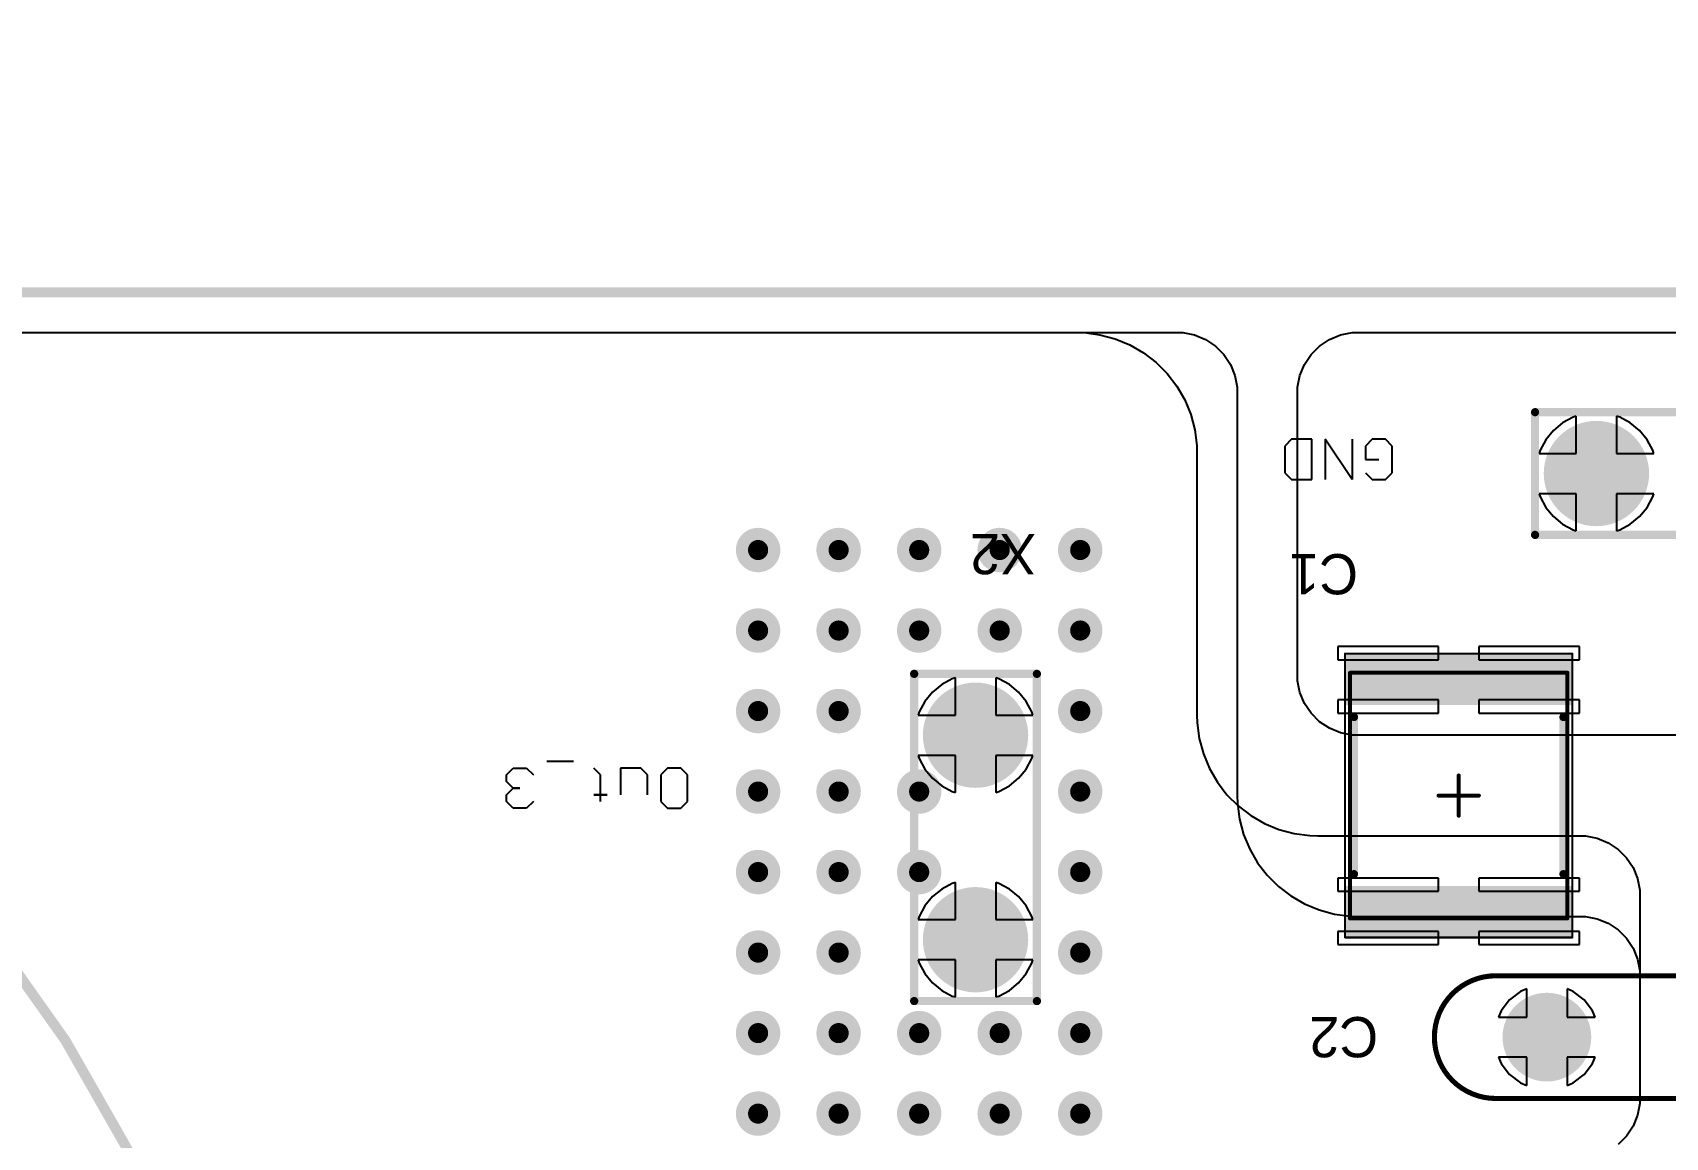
# Model space of a CAD drawing. Header units: millimetres. Extents: x -4 to 213, y -4 to 210.
# Drawn here: x 115.98 to 156.53, y 161.41 to 188.85 of the extents above; entities that cross this region are included whole.
import ezdxf

# ---------------------------------------------------------------- set-up
doc = ezdxf.new("R2010")
doc.units = ezdxf.units.MM
for name, color, linetype in [('BottomLayer', 5, 'Continuous'), ('BottomSolder', 6, 'Continuous'), ('Mechanical1', 6, 'Continuous'), ('Mechanical13', 56, 'Continuous'), ('Mechanical15', 56, 'Continuous'), ('MultiLayer', 9, 'Continuous'), ('PadHoleLayer', 156, 'Continuous'), ('TopLayer', 1, 'Continuous'), ('TopOverlay', 2, 'Continuous'), ('TopPaste', 8, 'Continuous'), ('TopSolder', 216, 'Continuous'), ('ViaHoleLayer', 16, 'Continuous')]:
    doc.layers.add(name, color=color, linetype=linetype)

# ---------------------------------------------------------------- blocks, each defined once
blk = doc.blocks.new('DROSS__900_450_UH__R100230_041_000_17')
at = {"layer": 'Mechanical13', "const_width": 0.254}
blk.add_lwpolyline([(44.904, 0, 1), (-44.904, 0, 1)], format="xyb", close=True, dxfattribs=at)
at = {"layer": 'Mechanical15', "const_width": 0.254}
blk.add_lwpolyline([(53.825, 0, 1), (-53.825, 0, 1)], format="xyb", close=True, dxfattribs=at)
at = {"layer": 'TopOverlay', "const_width": 0.254}
blk.add_lwpolyline([(45, 0, 1), (-45, 0, 1)], format="xyb", close=True, dxfattribs=at)
blk = doc.blocks.new('63849_1_INSULATOR_154719_1__18')
at = {"layer": 'BottomLayer', "const_width": 1.206}
for points in [[(-0.603, 0, 1), (0.603, 0, 1)], [(4.477, 0, 1), (5.683, 0, 1)]]:
    blk.add_lwpolyline(points, format="xyb", close=True, dxfattribs=at)
at = {"layer": 'BottomSolder', "const_width": 1.308}
for points in [[(-0.654, 0, 1), (0.654, 0, 1)], [(4.426, 0, 1), (5.734, 0, 1)]]:
    blk.add_lwpolyline(points, format="xyb", close=True, dxfattribs=at)
at = {"layer": 'MultiLayer', "const_width": 1.206}
for points in [[(-0.603, 0, 1), (0.603, 0, 1)], [(4.477, 0, 1), (5.683, 0, 1)]]:
    blk.add_lwpolyline(points, format="xyb", close=True, dxfattribs=at)
at = {"layer": 'PadHoleLayer', "const_width": 0.75}
for points in [[(-0.375, 0, 1), (0.375, 0, 1)], [(4.705, 0, 1), (5.455, 0, 1)]]:
    blk.add_lwpolyline(points, format="xyb", close=True, dxfattribs=at)
at = {"layer": 'TopLayer', "const_width": 1.206}
for points in [[(-0.603, 0, 1), (0.603, 0, 1)], [(4.477, 0, 1), (5.683, 0, 1)]]:
    blk.add_lwpolyline(points, format="xyb", close=True, dxfattribs=at)
at = {"layer": 'TopOverlay', "const_width": 0.203}
for points in [[(-1.524, -1.524), (-1.524, 1.524)], [(-1.524, 1.524), (6.604, 1.524)], [(6.604, -1.524), (6.604, 1.524)], [(-1.524, -1.524), (6.604, -1.524)]]:
    blk.add_lwpolyline(points, dxfattribs=at)
at = {"layer": 'TopOverlay', "const_width": 0.102}
for points in [[(-1.575, 1.524, 1), (-1.473, 1.524, 1)], [(-1.575, 1.524, 1), (-1.473, 1.524, 1)], [(6.553, 1.524, 1), (6.655, 1.524, 1)], [(6.553, 1.524, 1), (6.655, 1.524, 1)], [(-1.575, -1.524, 1), (-1.473, -1.524, 1)], [(-1.575, -1.524, 1), (-1.473, -1.524, 1)], [(6.553, -1.524, 1), (6.655, -1.524, 1)], [(6.553, -1.524, 1), (6.655, -1.524, 1)]]:
    blk.add_lwpolyline(points, format="xyb", close=True, dxfattribs=at)
at = {"layer": 'TopSolder', "const_width": 1.308}
for points in [[(-0.654, 0, 1), (0.654, 0, 1)], [(4.426, 0, 1), (5.734, 0, 1)]]:
    blk.add_lwpolyline(points, format="xyb", close=True, dxfattribs=at)
blk = doc.blocks.new('63849_1_INSULATOR_154719_1__21')
at = {"layer": 'BottomLayer', "const_width": 1.206}
for points in [[(-0.603, 0, 1), (0.603, 0, 1)], [(4.477, 0, 1), (5.683, 0, 1)]]:
    blk.add_lwpolyline(points, format="xyb", close=True, dxfattribs=at)
at = {"layer": 'BottomSolder', "const_width": 1.308}
for points in [[(-0.654, 0, 1), (0.654, 0, 1)], [(4.426, 0, 1), (5.734, 0, 1)]]:
    blk.add_lwpolyline(points, format="xyb", close=True, dxfattribs=at)
at = {"layer": 'MultiLayer', "const_width": 1.206}
for points in [[(-0.603, 0, 1), (0.603, 0, 1)], [(4.477, 0, 1), (5.683, 0, 1)]]:
    blk.add_lwpolyline(points, format="xyb", close=True, dxfattribs=at)
at = {"layer": 'PadHoleLayer', "const_width": 0.75}
for points in [[(-0.375, 0, 1), (0.375, 0, 1)], [(4.705, 0, 1), (5.455, 0, 1)]]:
    blk.add_lwpolyline(points, format="xyb", close=True, dxfattribs=at)
at = {"layer": 'TopLayer', "const_width": 1.206}
for points in [[(-0.603, 0, 1), (0.603, 0, 1)], [(4.477, 0, 1), (5.683, 0, 1)]]:
    blk.add_lwpolyline(points, format="xyb", close=True, dxfattribs=at)
at = {"layer": 'TopOverlay', "const_width": 0.203}
for points in [[(-1.524, 1.524), (-1.524, -1.524)], [(-1.524, 1.524), (6.604, 1.524)], [(6.604, 1.524), (6.604, -1.524)], [(-1.524, -1.524), (6.604, -1.524)]]:
    blk.add_lwpolyline(points, dxfattribs=at)
at = {"layer": 'TopOverlay', "const_width": 0.102}
for points in [[(-1.575, 1.524, 1), (-1.473, 1.524, 1)], [(-1.575, 1.524, 1), (-1.473, 1.524, 1)], [(6.553, 1.524, 1), (6.655, 1.524, 1)], [(6.553, 1.524, 1), (6.655, 1.524, 1)], [(-1.575, -1.524, 1), (-1.473, -1.524, 1)], [(-1.575, -1.524, 1), (-1.473, -1.524, 1)], [(6.553, -1.524, 1), (6.655, -1.524, 1)], [(6.553, -1.524, 1), (6.655, -1.524, 1)]]:
    blk.add_lwpolyline(points, format="xyb", close=True, dxfattribs=at)
at = {"layer": 'TopSolder', "const_width": 1.308}
for points in [[(-0.654, 0, 1), (0.654, 0, 1)], [(4.426, 0, 1), (5.734, 0, 1)]]:
    blk.add_lwpolyline(points, format="xyb", close=True, dxfattribs=at)
blk = doc.blocks.new('C_Y2_D13_7_5B_27')
at = {"layer": 'BottomLayer', "const_width": 1}
for points in [[(-4.31, 0, 1), (-3.31, 0, 1)], [(3.31, 0, 1), (4.31, 0, 1)]]:
    blk.add_lwpolyline(points, format="xyb", close=True, dxfattribs=at)
at = {"layer": 'BottomSolder', "const_width": 1.102}
for points in [[(-4.361, 0, 1), (-3.259, 0, 1)], [(3.259, 0, 1), (4.361, 0, 1)]]:
    blk.add_lwpolyline(points, format="xyb", close=True, dxfattribs=at)
at = {"layer": 'MultiLayer', "const_width": 1}
for points in [[(-4.31, 0, 1), (-3.31, 0, 1)], [(3.31, 0, 1), (4.31, 0, 1)]]:
    blk.add_lwpolyline(points, format="xyb", close=True, dxfattribs=at)
at = {"layer": 'PadHoleLayer', "const_width": 0.5}
for points in [[(-4.06, 0, 1), (-3.56, 0, 1)], [(3.56, 0, 1), (4.06, 0, 1)]]:
    blk.add_lwpolyline(points, format="xyb", close=True, dxfattribs=at)
at = {"layer": 'TopLayer', "const_width": 1}
for points in [[(-4.31, 0, 1), (-3.31, 0, 1)], [(3.31, 0, 1), (4.31, 0, 1)]]:
    blk.add_lwpolyline(points, format="xyb", close=True, dxfattribs=at)
at = {"layer": 'TopOverlay', "const_width": 0.127}
for points in [[(-5.08, -1.524, -1), (-5.08, 1.524)], [(5.08, 1.524, -1), (5.08, -1.524)]]:
    blk.add_lwpolyline(points, format="xyb", dxfattribs=at)
for points in [[(5.08, 1.524), (-5.08, 1.524)], [(5.08, -1.524), (-5.08, -1.524)]]:
    blk.add_lwpolyline(points, dxfattribs=at)
at = {"layer": 'TopOverlay', "const_width": 0.0635}
for points in [[(-5.112, 1.524, 1), (-5.048, 1.524, 1)], [(-5.112, 1.524, 1), (-5.048, 1.524, 1)], [(5.048, 1.524, 1), (5.112, 1.524, 1)], [(5.048, 1.524, 1), (5.112, 1.524, 1)], [(-5.112, -1.524, 1), (-5.048, -1.524, 1)], [(-5.112, -1.524, 1), (-5.048, -1.524, 1)], [(5.048, -1.524, 1), (5.112, -1.524, 1)], [(5.048, -1.524, 1), (5.112, -1.524, 1)]]:
    blk.add_lwpolyline(points, format="xyb", close=True, dxfattribs=at)
at = {"layer": 'TopSolder', "const_width": 1.102}
for points in [[(-4.361, 0, 1), (-3.259, 0, 1)], [(3.259, 0, 1), (4.361, 0, 1)]]:
    blk.add_lwpolyline(points, format="xyb", close=True, dxfattribs=at)
blk = doc.blocks.new('SMD_C_2220_28')
at = {"layer": 'Mechanical13', "const_width": 0.1}
for points in [[(-3.05, -2.7), (-3.05, 2.7)], [(3.05, 2.7), (-3.05, 2.7)], [(3.05, -2.7), (3.05, 2.7)], [(3.05, -2.7), (-3.05, -2.7)]]:
    blk.add_lwpolyline(points, dxfattribs=at)
at = {"layer": 'Mechanical13', "const_width": 0.05}
for points in [[(-3.075, 2.7, 1), (-3.025, 2.7, 1)], [(-3.075, 2.7, 1), (-3.025, 2.7, 1)], [(3.025, 2.7, 1), (3.075, 2.7, 1)], [(3.025, 2.7, 1), (3.075, 2.7, 1)], [(-3.075, -2.7, 1), (-3.025, -2.7, 1)], [(-3.075, -2.7, 1), (-3.025, -2.7, 1)], [(3.025, -2.7, 1), (3.075, -2.7, 1)], [(3.025, -2.7, 1), (3.075, -2.7, 1)]]:
    blk.add_lwpolyline(points, format="xyb", close=True, dxfattribs=at)
at = {"layer": 'Mechanical15'}
for points, const_width in [([(-3.525, -2.825), (-3.525, 2.825)], 0.05), ([(3.525, 2.825), (-3.525, 2.825)], 0.05), ([(3.525, -2.825), (3.525, 2.825)], 0.05), ([(0, -0.5), (0, 0.5)], 0.1), ([(0.5, 0), (-0.5, 0)], 0.1), ([(3.525, -2.825), (-3.525, -2.825)], 0.05)]:
    blk.add_lwpolyline(points, dxfattribs=dict(at, const_width=const_width))
for points, const_width in [([(-3.537, 2.825, 1), (-3.512, 2.825, 1)], 0.025), ([(-3.537, 2.825, 1), (-3.512, 2.825, 1)], 0.025), ([(3.512, 2.825, 1), (3.537, 2.825, 1)], 0.025), ([(3.512, 2.825, 1), (3.537, 2.825, 1)], 0.025), ([(-0.025, 0.5, 1), (0.025, 0.5, 1)], 0.05), ([(-0.525, 0, 1), (-0.475, 0, 1)], 0.05), ([(0.475, 0, 1), (0.525, 0, 1)], 0.05), ([(-0.025, -0.5, 1), (0.025, -0.5, 1)], 0.05), ([(-3.537, -2.825, 1), (-3.512, -2.825, 1)], 0.025), ([(-3.537, -2.825, 1), (-3.512, -2.825, 1)], 0.025), ([(3.512, -2.825, 1), (3.537, -2.825, 1)], 0.025), ([(3.512, -2.825, 1), (3.537, -2.825, 1)], 0.025)]:
    blk.add_lwpolyline(points, format="xyb", close=True, dxfattribs=dict(at, const_width=const_width))
at = {"layer": 'TopLayer'}
for points in [[(-2.35, -2.7), (-2.35, 2.7), (-3.4, -2.7), (-3.4, 2.7)], [(3.4, -2.7), (3.4, 2.7), (2.35, -2.7), (2.35, 2.7)]]:
    blk.add_solid(points, dxfattribs=at)
at = {"layer": 'TopOverlay', "const_width": 0.2}
for points in [[(1.95, 2.6), (-1.95, 2.6)], [(1.95, -2.6), (-1.95, -2.6)]]:
    blk.add_lwpolyline(points, dxfattribs=at)
at = {"layer": 'TopOverlay', "const_width": 0.1}
for points in [[(-2, 2.6, 1), (-1.9, 2.6, 1)], [(1.9, 2.6, 1), (2, 2.6, 1)], [(-2, -2.6, 1), (-1.9, -2.6, 1)], [(1.9, -2.6, 1), (2, -2.6, 1)]]:
    blk.add_lwpolyline(points, format="xyb", close=True, dxfattribs=at)
at = {"layer": 'TopPaste'}
for points in [[(-2.35, -2.7), (-2.35, 2.7), (-3.4, -2.7), (-3.4, 2.7)], [(3.4, -2.7), (3.4, 2.7), (2.35, -2.7), (2.35, 2.7)]]:
    blk.add_solid(points, dxfattribs=at)
at = {"layer": 'TopSolder'}
for points in [[(-2.248, -2.802), (-2.248, 2.802), (-3.502, -2.802), (-3.502, 2.802)], [(3.502, -2.802), (3.502, 2.802), (2.248, -2.802), (2.248, 2.802)]]:
    blk.add_solid(points, dxfattribs=at)

msp = doc.modelspace()

# ---------------------------------------------------------------- linework, layer by layer
at = {"layer": 'BottomLayer'}
for p, q in [((90.4, 181.4), (144.4, 181.4)), ((144.4, 181.4), (144.4, 181.4)), ((144.4, 181.4), (144.4, 181.4)), ((144.4, 181.4), (144.548, 181.4)), ((144.548, 181.4), (144.838, 181.342)), ((144.838, 181.342), (145.11, 181.229)), ((145.11, 181.229), (145.356, 181.065)), ((145.356, 181.065), (145.565, 180.856)), ((145.565, 180.856), (145.729, 180.611)), ((145.729, 180.611), (145.842, 180.338)), ((145.842, 180.338), (145.9, 180.048)), ((145.9, 180.048), (145.9, 179.9)), ((145.9, 179.9), (145.9, 169.9)), ((145.9, 169.9), (145.906, 169.704)), ((145.906, 169.704), (145.958, 169.315)), ((145.958, 169.315), (146.059, 168.936)), ((146.059, 168.936), (146.209, 168.573)), ((146.209, 168.573), (146.406, 168.233)), ((146.406, 168.233), (146.644, 167.922)), ((146.644, 167.922), (146.922, 167.644)), ((146.922, 167.644), (147.233, 167.406)), ((147.233, 167.406), (147.573, 167.209)), ((147.573, 167.209), (147.936, 167.059)), ((147.936, 167.059), (148.315, 166.958)), ((148.315, 166.958), (148.704, 166.906)), ((148.704, 166.906), (148.9, 166.9)), ((148.9, 166.9), (154.4, 166.9)), ((154.4, 166.9), (154.4, 166.9)), ((154.4, 166.9), (154.4, 166.9)), ((154.4, 166.9), (154.548, 166.9)), ((154.548, 166.9), (154.838, 166.842)), ((154.838, 166.842), (155.11, 166.729)), ((155.11, 166.729), (155.356, 166.565)), ((155.356, 166.565), (155.565, 166.356)), ((155.565, 166.356), (155.729, 166.111)), ((155.729, 166.111), (155.842, 165.838)), ((155.842, 165.838), (155.9, 165.548)), ((155.9, 165.548), (155.9, 165.4)), ((155.9, 165.4), (155.9, 162.4)), ((155.9, 162.252), (155.842, 161.962)), ((155.9, 162.4), (155.9, 162.4)), ((155.9, 162.4), (155.9, 162.252)), ((155.842, 161.962), (155.729, 161.689)), ((155.565, 161.444), (155.356, 161.235)), ((155.729, 161.689), (155.565, 161.444))]:
    msp.add_line(p, q, dxfattribs=at)
at = {"layer": 'BottomLayer', "const_width": 0.45}
for points in [[(133.775, 176, 1), (134.225, 176, 1)], [(135.775, 176, 1), (136.225, 176, 1)], [(137.775, 176, 1), (138.225, 176, 1)], [(139.775, 176, 1), (140.225, 176, 1)], [(141.775, 176, 1), (142.225, 176, 1)], [(133.775, 174, 1), (134.225, 174, 1)], [(135.775, 174, 1), (136.225, 174, 1)], [(137.775, 174, 1), (138.225, 174, 1)], [(139.775, 174, 1), (140.225, 174, 1)], [(141.775, 174, 1), (142.225, 174, 1)], [(133.775, 172, 1), (134.225, 172, 1)], [(135.775, 172, 1), (136.225, 172, 1)], [(141.775, 172, 1), (142.225, 172, 1)], [(133.775, 170, 1), (134.225, 170, 1)], [(135.775, 170, 1), (136.225, 170, 1)], [(137.775, 170, 1), (138.225, 170, 1)], [(141.775, 170, 1), (142.225, 170, 1)], [(133.775, 168, 1), (134.225, 168, 1)], [(135.775, 168, 1), (136.225, 168, 1)], [(137.775, 168, 1), (138.225, 168, 1)], [(141.775, 168, 1), (142.225, 168, 1)], [(133.775, 166, 1), (134.225, 166, 1)], [(135.775, 166, 1), (136.225, 166, 1)], [(141.775, 166, 1), (142.225, 166, 1)], [(133.775, 164, 1), (134.225, 164, 1)], [(135.775, 164, 1), (136.225, 164, 1)], [(137.775, 164, 1), (138.225, 164, 1)], [(139.775, 164, 1), (140.225, 164, 1)], [(141.775, 164, 1), (142.225, 164, 1)], [(133.775, 162, 1), (134.225, 162, 1)], [(135.775, 162, 1), (136.225, 162, 1)], [(137.775, 162, 1), (138.225, 162, 1)], [(139.775, 162, 1), (140.225, 162, 1)], [(141.775, 162, 1), (142.225, 162, 1)]]:
    msp.add_lwpolyline(points, format="xyb", close=True, dxfattribs=at)
at = {"layer": 'BottomSolder', "const_width": 0.552}
for points in [[(133.724, 176, 1), (134.276, 176, 1)], [(135.724, 176, 1), (136.276, 176, 1)], [(137.724, 176, 1), (138.276, 176, 1)], [(139.724, 176, 1), (140.276, 176, 1)], [(141.724, 176, 1), (142.276, 176, 1)], [(133.724, 174, 1), (134.276, 174, 1)], [(135.724, 174, 1), (136.276, 174, 1)], [(137.724, 174, 1), (138.276, 174, 1)], [(139.724, 174, 1), (140.276, 174, 1)], [(141.724, 174, 1), (142.276, 174, 1)], [(133.724, 172, 1), (134.276, 172, 1)], [(135.724, 172, 1), (136.276, 172, 1)], [(141.724, 172, 1), (142.276, 172, 1)], [(133.724, 170, 1), (134.276, 170, 1)], [(135.724, 170, 1), (136.276, 170, 1)], [(137.724, 170, 1), (138.276, 170, 1)], [(141.724, 170, 1), (142.276, 170, 1)], [(133.724, 168, 1), (134.276, 168, 1)], [(135.724, 168, 1), (136.276, 168, 1)], [(137.724, 168, 1), (138.276, 168, 1)], [(141.724, 168, 1), (142.276, 168, 1)], [(133.724, 166, 1), (134.276, 166, 1)], [(135.724, 166, 1), (136.276, 166, 1)], [(141.724, 166, 1), (142.276, 166, 1)], [(133.724, 164, 1), (134.276, 164, 1)], [(135.724, 164, 1), (136.276, 164, 1)], [(137.724, 164, 1), (138.276, 164, 1)], [(139.724, 164, 1), (140.276, 164, 1)], [(141.724, 164, 1), (142.276, 164, 1)], [(133.724, 162, 1), (134.276, 162, 1)], [(135.724, 162, 1), (136.276, 162, 1)], [(137.724, 162, 1), (138.276, 162, 1)], [(139.724, 162, 1), (140.276, 162, 1)], [(141.724, 162, 1), (142.276, 162, 1)]]:
    msp.add_lwpolyline(points, format="xyb", close=True, dxfattribs=at)
at = {"layer": 'Mechanical1', "const_width": 0.254}
msp.add_lwpolyline([(32.4, 182.4), (175.4, 182.4)], dxfattribs=at)
at = {"layer": 'MultiLayer', "const_width": 0.45}
for points in [[(133.775, 176, 1), (134.225, 176, 1)], [(135.775, 176, 1), (136.225, 176, 1)], [(137.775, 176, 1), (138.225, 176, 1)], [(139.775, 176, 1), (140.225, 176, 1)], [(141.775, 176, 1), (142.225, 176, 1)], [(133.775, 174, 1), (134.225, 174, 1)], [(135.775, 174, 1), (136.225, 174, 1)], [(137.775, 174, 1), (138.225, 174, 1)], [(139.775, 174, 1), (140.225, 174, 1)], [(141.775, 174, 1), (142.225, 174, 1)], [(133.775, 172, 1), (134.225, 172, 1)], [(135.775, 172, 1), (136.225, 172, 1)], [(141.775, 172, 1), (142.225, 172, 1)], [(133.775, 170, 1), (134.225, 170, 1)], [(135.775, 170, 1), (136.225, 170, 1)], [(137.775, 170, 1), (138.225, 170, 1)], [(141.775, 170, 1), (142.225, 170, 1)], [(133.775, 168, 1), (134.225, 168, 1)], [(135.775, 168, 1), (136.225, 168, 1)], [(137.775, 168, 1), (138.225, 168, 1)], [(141.775, 168, 1), (142.225, 168, 1)], [(133.775, 166, 1), (134.225, 166, 1)], [(135.775, 166, 1), (136.225, 166, 1)], [(141.775, 166, 1), (142.225, 166, 1)], [(133.775, 164, 1), (134.225, 164, 1)], [(135.775, 164, 1), (136.225, 164, 1)], [(137.775, 164, 1), (138.225, 164, 1)], [(139.775, 164, 1), (140.225, 164, 1)], [(141.775, 164, 1), (142.225, 164, 1)], [(133.775, 162, 1), (134.225, 162, 1)], [(135.775, 162, 1), (136.225, 162, 1)], [(137.775, 162, 1), (138.225, 162, 1)], [(139.775, 162, 1), (140.225, 162, 1)], [(141.775, 162, 1), (142.225, 162, 1)]]:
    msp.add_lwpolyline(points, format="xyb", close=True, dxfattribs=at)
at = {"layer": 'TopLayer'}
for p, q in [((90.4, 181.4), (141.9, 181.4)), ((141.9, 181.4), (141.9, 181.4)), ((141.9, 181.4), (141.9, 181.4)), ((141.9, 181.4), (142.096, 181.4)), ((142.096, 181.4), (142.486, 181.349)), ((142.486, 181.349), (142.866, 181.247)), ((148.189, 181.229), (148.462, 181.342)), ((148.462, 181.342), (148.752, 181.4)), ((148.752, 181.4), (148.9, 181.4)), ((148.9, 181.4), (165.4, 181.4)), ((142.866, 181.247), (143.23, 181.096)), ((143.23, 181.096), (143.57, 180.9)), ((143.57, 180.9), (143.882, 180.66)), ((147.571, 180.611), (147.735, 180.856)), ((147.735, 180.856), (147.944, 181.065)), ((147.944, 181.065), (148.189, 181.229)), ((143.882, 180.66), (144.16, 180.382)), ((147.458, 180.338), (147.571, 180.611)), ((144.16, 180.382), (144.4, 180.07)), ((144.4, 180.07), (144.596, 179.73)), ((147.4, 180.048), (147.458, 180.338)), ((147.4, 179.9), (147.4, 180.048)), ((144.596, 179.73), (144.747, 179.366)), ((147.4, 179.78), (147.4, 179.9)), ((147.4, 179.9), (147.4, 179.9)), ((147.4, 179.9), (147.4, 179.9)), ((147.4, 179.9), (147.4, 179.9)), ((147.4, 172.9), (147.4, 179.78)), ((144.747, 179.366), (144.849, 178.986)), ((154.241, 179.299), (153.979, 179.159)), ((154.32, 179.323), (154.241, 179.299)), ((154.32, 178.4), (154.32, 179.323)), ((155.399, 179.299), (155.32, 179.323)), ((155.32, 179.323), (155.32, 178.4)), ((155.661, 179.159), (155.399, 179.299)), ((144.849, 178.986), (144.9, 178.597)), ((153.75, 178.97), (153.561, 178.741)), ((153.979, 179.159), (153.75, 178.97)), ((155.89, 178.97), (155.661, 179.159)), ((156.079, 178.741), (155.89, 178.97)), ((144.9, 178.597), (144.9, 178.4)), ((153.421, 178.479), (153.397, 178.4)), ((153.561, 178.741), (153.421, 178.479)), ((156.219, 178.479), (156.079, 178.741)), ((156.243, 178.4), (156.219, 178.479)), ((144.9, 178.4), (144.9, 171.9)), ((153.397, 178.4), (154.32, 178.4)), ((155.32, 178.4), (156.243, 178.4)), ((154.32, 177.4), (153.397, 177.4)), ((153.397, 177.4), (153.421, 177.321)), ((153.421, 177.321), (153.561, 177.059)), ((154.32, 176.477), (154.32, 177.4)), ((156.243, 177.4), (155.32, 177.4)), ((155.32, 177.4), (155.32, 176.477)), ((156.079, 177.059), (156.219, 177.321)), ((156.219, 177.321), (156.243, 177.4)), ((153.561, 177.059), (153.75, 176.83)), ((153.75, 176.83), (153.979, 176.641)), ((155.661, 176.641), (155.89, 176.83)), ((155.89, 176.83), (156.079, 177.059)), ((153.979, 176.641), (154.241, 176.501)), ((154.241, 176.501), (154.32, 176.477)), ((155.32, 176.477), (155.399, 176.501)), ((155.399, 176.501), (155.661, 176.641)), ((150.9, 173.6), (148.4, 173.6)), ((148.4, 173.6), (148.4, 173.275)), ((150.9, 173.275), (150.9, 173.6)), ((154.4, 173.6), (151.9, 173.6)), ((151.9, 173.6), (151.9, 173.275)), ((154.4, 173.275), (154.4, 173.6)), ((148.4, 173.275), (150.9, 173.275)), ((151.9, 173.275), (154.4, 173.275)), ((138.821, 172.799), (138.559, 172.659)), ((138.9, 172.823), (138.821, 172.799)), ((138.9, 171.9), (138.9, 172.823)), ((139.979, 172.799), (139.9, 172.823)), ((139.9, 172.823), (139.9, 171.9)), ((140.241, 172.659), (139.979, 172.799)), ((147.4, 172.752), (147.4, 172.9)), ((147.458, 172.462), (147.4, 172.752)), ((138.33, 172.47), (138.141, 172.241)), ((138.559, 172.659), (138.33, 172.47)), ((140.47, 172.47), (140.241, 172.659)), ((140.659, 172.241), (140.47, 172.47)), ((147.571, 172.189), (147.458, 172.462)), ((138.001, 171.979), (137.977, 171.9)), ((138.141, 172.241), (138.001, 171.979)), ((140.799, 171.979), (140.659, 172.241)), ((140.823, 171.9), (140.799, 171.979)), ((147.735, 171.944), (147.571, 172.189)), ((147.944, 171.735), (147.735, 171.944)), ((150.9, 172.275), (148.4, 172.275)), ((148.4, 172.275), (148.4, 171.95)), ((148.4, 171.95), (150.9, 171.95)), ((150.9, 171.95), (150.9, 172.275)), ((154.4, 172.275), (151.9, 172.275)), ((151.9, 172.275), (151.9, 171.95)), ((151.9, 171.95), (154.4, 171.95)), ((154.4, 171.95), (154.4, 172.275)), ((137.977, 171.9), (138.9, 171.9)), ((139.9, 171.9), (140.823, 171.9)), ((144.9, 171.9), (144.906, 171.704)), ((144.906, 171.704), (144.958, 171.315)), ((148.189, 171.571), (147.944, 171.735)), ((148.462, 171.458), (148.189, 171.571)), ((144.958, 171.315), (145.059, 170.936)), ((148.752, 171.4), (148.462, 171.458)), ((148.9, 171.4), (148.752, 171.4)), ((165.4, 171.4), (148.9, 171.4)), ((138.9, 170.9), (137.977, 170.9)), ((137.977, 170.9), (138.001, 170.821)), ((138.001, 170.821), (138.141, 170.559)), ((138.9, 169.977), (138.9, 170.9)), ((140.823, 170.9), (139.9, 170.9)), ((139.9, 170.9), (139.9, 169.977)), ((140.659, 170.559), (140.799, 170.821)), ((140.799, 170.821), (140.823, 170.9)), ((145.059, 170.936), (145.209, 170.573)), ((138.141, 170.559), (138.33, 170.33)), ((138.33, 170.33), (138.559, 170.141)), ((140.241, 170.141), (140.47, 170.33)), ((140.47, 170.33), (140.659, 170.559)), ((145.209, 170.573), (145.406, 170.233)), ((138.559, 170.141), (138.821, 170.001)), ((138.821, 170.001), (138.9, 169.977)), ((139.9, 169.977), (139.979, 170.001)), ((139.979, 170.001), (140.241, 170.141)), ((145.406, 170.233), (145.644, 169.922)), ((145.644, 169.922), (145.922, 169.644)), ((145.922, 169.644), (146.233, 169.406)), ((146.233, 169.406), (146.573, 169.209)), ((146.573, 169.209), (146.936, 169.059)), ((146.936, 169.059), (147.315, 168.958)), ((147.315, 168.958), (147.704, 168.906)), ((147.704, 168.906), (147.9, 168.9)), ((147.9, 168.9), (154.4, 168.9)), ((154.4, 168.9), (154.4, 168.9)), ((154.4, 168.9), (154.4, 168.9)), ((154.4, 168.9), (154.548, 168.9)), ((154.548, 168.9), (154.838, 168.842)), ((154.838, 168.842), (155.111, 168.729)), ((155.111, 168.729), (155.356, 168.565)), ((155.356, 168.565), (155.565, 168.356)), ((155.565, 168.356), (155.729, 168.111)), ((155.729, 168.111), (155.842, 167.838)), ((138.559, 167.579), (138.33, 167.39)), ((138.821, 167.719), (138.559, 167.579)), ((138.9, 167.743), (138.821, 167.719)), ((138.9, 166.82), (138.9, 167.743)), ((139.979, 167.719), (139.9, 167.743)), ((139.9, 167.743), (139.9, 166.82)), ((140.241, 167.579), (139.979, 167.719)), ((140.47, 167.39), (140.241, 167.579)), ((150.9, 167.85), (148.4, 167.85)), ((148.4, 167.85), (148.4, 167.525)), ((148.4, 167.525), (150.9, 167.525)), ((150.9, 167.525), (150.9, 167.85)), ((154.4, 167.85), (151.9, 167.85)), ((151.9, 167.85), (151.9, 167.525)), ((151.9, 167.525), (154.4, 167.525)), ((154.4, 167.525), (154.4, 167.85)), ((155.842, 167.838), (155.9, 167.548)), ((155.9, 167.548), (155.9, 167.4)), ((138.141, 167.161), (138.001, 166.899)), ((138.33, 167.39), (138.141, 167.161)), ((140.659, 167.161), (140.47, 167.39)), ((140.799, 166.899), (140.659, 167.161)), ((155.9, 167.4), (155.9, 162.4)), ((138.001, 166.899), (137.977, 166.82)), ((137.977, 166.82), (138.9, 166.82)), ((139.9, 166.82), (140.823, 166.82)), ((140.823, 166.82), (140.799, 166.899)), ((150.9, 166.525), (148.4, 166.525)), ((148.4, 166.525), (148.4, 166.2)), ((150.9, 166.2), (150.9, 166.525)), ((154.4, 166.525), (151.9, 166.525)), ((151.9, 166.525), (151.9, 166.2)), ((154.4, 166.2), (154.4, 166.525)), ((148.4, 166.2), (150.9, 166.2)), ((151.9, 166.2), (154.4, 166.2)), ((138.9, 165.82), (137.977, 165.82)), ((137.977, 165.82), (138.001, 165.741)), ((138.001, 165.741), (138.141, 165.479)), ((138.141, 165.479), (138.33, 165.25)), ((138.9, 164.897), (138.9, 165.82)), ((140.823, 165.82), (139.9, 165.82)), ((139.9, 165.82), (139.9, 164.897)), ((140.47, 165.25), (140.659, 165.479)), ((140.659, 165.479), (140.799, 165.741)), ((140.799, 165.741), (140.823, 165.82)), ((138.33, 165.25), (138.559, 165.061)), ((138.559, 165.061), (138.821, 164.921)), ((139.979, 164.921), (140.241, 165.061)), ((140.241, 165.061), (140.47, 165.25)), ((152.934, 165.036), (152.663, 164.827)), ((153.09, 165.1), (152.934, 165.036)), ((153.09, 164.4), (153.09, 165.1)), ((154.246, 165.036), (154.09, 165.1)), ((154.09, 165.1), (154.09, 164.4)), ((154.517, 164.827), (154.246, 165.036)), ((138.821, 164.921), (138.9, 164.897)), ((139.9, 164.897), (139.979, 164.921)), ((152.663, 164.827), (152.454, 164.556)), ((154.726, 164.556), (154.517, 164.827)), ((152.454, 164.556), (152.39, 164.4)), ((152.39, 164.4), (153.09, 164.4)), ((154.09, 164.4), (154.79, 164.4)), ((154.79, 164.4), (154.726, 164.556)), ((153.09, 163.4), (152.39, 163.4)), ((152.39, 163.4), (152.454, 163.244)), ((152.454, 163.244), (152.663, 162.973)), ((153.09, 162.7), (153.09, 163.4)), ((154.79, 163.4), (154.09, 163.4)), ((154.09, 163.4), (154.09, 162.7)), ((154.517, 162.973), (154.726, 163.244)), ((154.726, 163.244), (154.79, 163.4)), ((152.663, 162.973), (152.934, 162.764)), ((152.934, 162.764), (153.09, 162.7)), ((154.09, 162.7), (154.246, 162.764)), ((154.246, 162.764), (154.517, 162.973)), ((155.9, 162.252), (155.842, 161.962)), ((155.9, 162.4), (155.9, 162.4)), ((155.9, 162.4), (155.9, 162.252)), ((155.842, 161.962), (155.729, 161.689)), ((155.565, 161.444), (155.356, 161.235)), ((155.729, 161.689), (155.565, 161.444))]:
    msp.add_line(p, q, dxfattribs=at)
at = {"layer": 'TopLayer', "const_width": 0.45}
for points in [[(133.775, 176, 1), (134.225, 176, 1)], [(135.775, 176, 1), (136.225, 176, 1)], [(137.775, 176, 1), (138.225, 176, 1)], [(139.775, 176, 1), (140.225, 176, 1)], [(141.775, 176, 1), (142.225, 176, 1)], [(133.775, 174, 1), (134.225, 174, 1)], [(135.775, 174, 1), (136.225, 174, 1)], [(137.775, 174, 1), (138.225, 174, 1)], [(139.775, 174, 1), (140.225, 174, 1)], [(141.775, 174, 1), (142.225, 174, 1)], [(133.775, 172, 1), (134.225, 172, 1)], [(135.775, 172, 1), (136.225, 172, 1)], [(141.775, 172, 1), (142.225, 172, 1)], [(133.775, 170, 1), (134.225, 170, 1)], [(135.775, 170, 1), (136.225, 170, 1)], [(137.775, 170, 1), (138.225, 170, 1)], [(141.775, 170, 1), (142.225, 170, 1)], [(133.775, 168, 1), (134.225, 168, 1)], [(135.775, 168, 1), (136.225, 168, 1)], [(137.775, 168, 1), (138.225, 168, 1)], [(141.775, 168, 1), (142.225, 168, 1)], [(133.775, 166, 1), (134.225, 166, 1)], [(135.775, 166, 1), (136.225, 166, 1)], [(141.775, 166, 1), (142.225, 166, 1)], [(133.775, 164, 1), (134.225, 164, 1)], [(135.775, 164, 1), (136.225, 164, 1)], [(137.775, 164, 1), (138.225, 164, 1)], [(139.775, 164, 1), (140.225, 164, 1)], [(141.775, 164, 1), (142.225, 164, 1)], [(133.775, 162, 1), (134.225, 162, 1)], [(135.775, 162, 1), (136.225, 162, 1)], [(137.775, 162, 1), (138.225, 162, 1)], [(139.775, 162, 1), (140.225, 162, 1)], [(141.775, 162, 1), (142.225, 162, 1)]]:
    msp.add_lwpolyline(points, format="xyb", close=True, dxfattribs=at)
at = {"layer": 'TopOverlay'}
for p, q in [((147.251, 178.75), (147.084, 178.583)), ((147.084, 178.583), (147.084, 177.917)), ((147.751, 178.75), (147.251, 178.75)), ((147.751, 177.75), (147.751, 178.75)), ((148.75, 177.75), (148.084, 178.75)), ((148.084, 178.75), (148.084, 177.75)), ((148.75, 178.75), (148.75, 177.75)), ((149.25, 178.75), (149.084, 178.583)), ((149.084, 178.583), (149.084, 178.25)), ((149.583, 178.75), (149.25, 178.75)), ((149.75, 178.583), (149.583, 178.75)), ((149.75, 177.917), (149.75, 178.583)), ((149.084, 178.25), (149.417, 178.25)), ((147.084, 177.917), (147.251, 177.75)), ((147.251, 177.75), (147.751, 177.75)), ((149.084, 177.917), (149.25, 177.75)), ((149.25, 177.75), (149.583, 177.75)), ((149.583, 177.75), (149.75, 177.917)), ((129.418, 170.75), (128.751, 170.75)), ((127.751, 170.417), (127.918, 170.583)), ((127.751, 170.25), (127.751, 170.417)), ((127.918, 170.583), (128.251, 170.583)), ((128.251, 170.583), (128.418, 170.417)), ((130.084, 170.417), (129.917, 170.583)), ((130.084, 169.917), (130.084, 170.417)), ((131.084, 170.583), (130.584, 170.583)), ((130.584, 170.583), (130.584, 169.917)), ((131.25, 170.417), (131.084, 170.583)), ((131.25, 169.917), (131.25, 170.417)), ((131.75, 170.583), (131.584, 170.417)), ((131.584, 170.417), (131.584, 169.75)), ((132.083, 170.583), (131.75, 170.583)), ((132.25, 170.417), (132.083, 170.583)), ((132.25, 169.75), (132.25, 170.417)), ((127.918, 170.084), (127.751, 170.25)), ((127.751, 169.917), (127.918, 170.084)), ((127.751, 169.75), (127.751, 169.917)), ((127.918, 170.084), (128.085, 170.084)), ((128.085, 170.084), (127.918, 170.084)), ((130.251, 169.917), (129.917, 169.917)), ((129.917, 169.917), (130.084, 169.917)), ((130.084, 169.75), (130.084, 169.917)), ((130.084, 169.917), (130.251, 169.917)), ((127.918, 169.584), (127.751, 169.75)), ((128.251, 169.584), (127.918, 169.584)), ((128.418, 169.75), (128.251, 169.584)), ((131.584, 169.75), (131.75, 169.584)), ((131.75, 169.584), (132.083, 169.584)), ((132.083, 169.584), (132.25, 169.75))]:
    msp.add_line(p, q, dxfattribs=at)
at = {"layer": 'TopSolder', "const_width": 0.552}
for points in [[(133.724, 176, 1), (134.276, 176, 1)], [(135.724, 176, 1), (136.276, 176, 1)], [(137.724, 176, 1), (138.276, 176, 1)], [(139.724, 176, 1), (140.276, 176, 1)], [(141.724, 176, 1), (142.276, 176, 1)], [(133.724, 174, 1), (134.276, 174, 1)], [(135.724, 174, 1), (136.276, 174, 1)], [(137.724, 174, 1), (138.276, 174, 1)], [(139.724, 174, 1), (140.276, 174, 1)], [(141.724, 174, 1), (142.276, 174, 1)], [(133.724, 172, 1), (134.276, 172, 1)], [(135.724, 172, 1), (136.276, 172, 1)], [(141.724, 172, 1), (142.276, 172, 1)], [(133.724, 170, 1), (134.276, 170, 1)], [(135.724, 170, 1), (136.276, 170, 1)], [(137.724, 170, 1), (138.276, 170, 1)], [(141.724, 170, 1), (142.276, 170, 1)], [(133.724, 168, 1), (134.276, 168, 1)], [(135.724, 168, 1), (136.276, 168, 1)], [(137.724, 168, 1), (138.276, 168, 1)], [(141.724, 168, 1), (142.276, 168, 1)], [(133.724, 166, 1), (134.276, 166, 1)], [(135.724, 166, 1), (136.276, 166, 1)], [(141.724, 166, 1), (142.276, 166, 1)], [(133.724, 164, 1), (134.276, 164, 1)], [(135.724, 164, 1), (136.276, 164, 1)], [(137.724, 164, 1), (138.276, 164, 1)], [(139.724, 164, 1), (140.276, 164, 1)], [(141.724, 164, 1), (142.276, 164, 1)], [(133.724, 162, 1), (134.276, 162, 1)], [(135.724, 162, 1), (136.276, 162, 1)], [(137.724, 162, 1), (138.276, 162, 1)], [(139.724, 162, 1), (140.276, 162, 1)], [(141.724, 162, 1), (142.276, 162, 1)]]:
    msp.add_lwpolyline(points, format="xyb", close=True, dxfattribs=at)
at = {"layer": 'ViaHoleLayer', "const_width": 0.25}
for points in [[(133.875, 176, 1), (134.125, 176, 1)], [(135.875, 176, 1), (136.125, 176, 1)], [(137.875, 176, 1), (138.125, 176, 1)], [(139.875, 176, 1), (140.125, 176, 1)], [(141.875, 176, 1), (142.125, 176, 1)], [(133.875, 174, 1), (134.125, 174, 1)], [(135.875, 174, 1), (136.125, 174, 1)], [(137.875, 174, 1), (138.125, 174, 1)], [(139.875, 174, 1), (140.125, 174, 1)], [(141.875, 174, 1), (142.125, 174, 1)], [(133.875, 172, 1), (134.125, 172, 1)], [(135.875, 172, 1), (136.125, 172, 1)], [(141.875, 172, 1), (142.125, 172, 1)], [(133.875, 170, 1), (134.125, 170, 1)], [(135.875, 170, 1), (136.125, 170, 1)], [(137.875, 170, 1), (138.125, 170, 1)], [(141.875, 170, 1), (142.125, 170, 1)], [(133.875, 168, 1), (134.125, 168, 1)], [(135.875, 168, 1), (136.125, 168, 1)], [(137.875, 168, 1), (138.125, 168, 1)], [(141.875, 168, 1), (142.125, 168, 1)], [(133.875, 166, 1), (134.125, 166, 1)], [(135.875, 166, 1), (136.125, 166, 1)], [(141.875, 166, 1), (142.125, 166, 1)], [(133.875, 164, 1), (134.125, 164, 1)], [(135.875, 164, 1), (136.125, 164, 1)], [(137.875, 164, 1), (138.125, 164, 1)], [(139.875, 164, 1), (140.125, 164, 1)], [(141.875, 164, 1), (142.125, 164, 1)], [(133.875, 162, 1), (134.125, 162, 1)], [(135.875, 162, 1), (136.125, 162, 1)], [(137.875, 162, 1), (138.125, 162, 1)], [(139.875, 162, 1), (140.125, 162, 1)], [(141.875, 162, 1), (142.125, 162, 1)]]:
    msp.add_lwpolyline(points, format="xyb", close=True, dxfattribs=at)

# ---------------------------------------------------------------- block references
for name, p, rotation in [('DROSS__900_450_UH__R100230_041_000_17', (71.4, 134.9), 55), ('63849_1_INSULATOR_154719_1__18', (154.82, 177.9), 360), ('SMD_C_2220_28', (151.4, 169.9), 270), ('63849_1_INSULATOR_154719_1__21', (139.4, 166.32), 90), ('C_Y2_D13_7_5B_27', (157.4, 163.9), 180)]:
    msp.add_blockref(name, p, dxfattribs=dict(rotation=rotation))

# ---------------------------------------------------------------- texts
at = {"layer": 'TopOverlay'}
for s, p in [('X2', (140.9, 176.4)), ('C1', (148.9, 175.9)), ('C2', (149.4, 164.4))]:
    msp.add_text(s, height=1, rotation=180, dxfattribs=at).set_placement(p)

doc.saveas('drawing.dxf')
